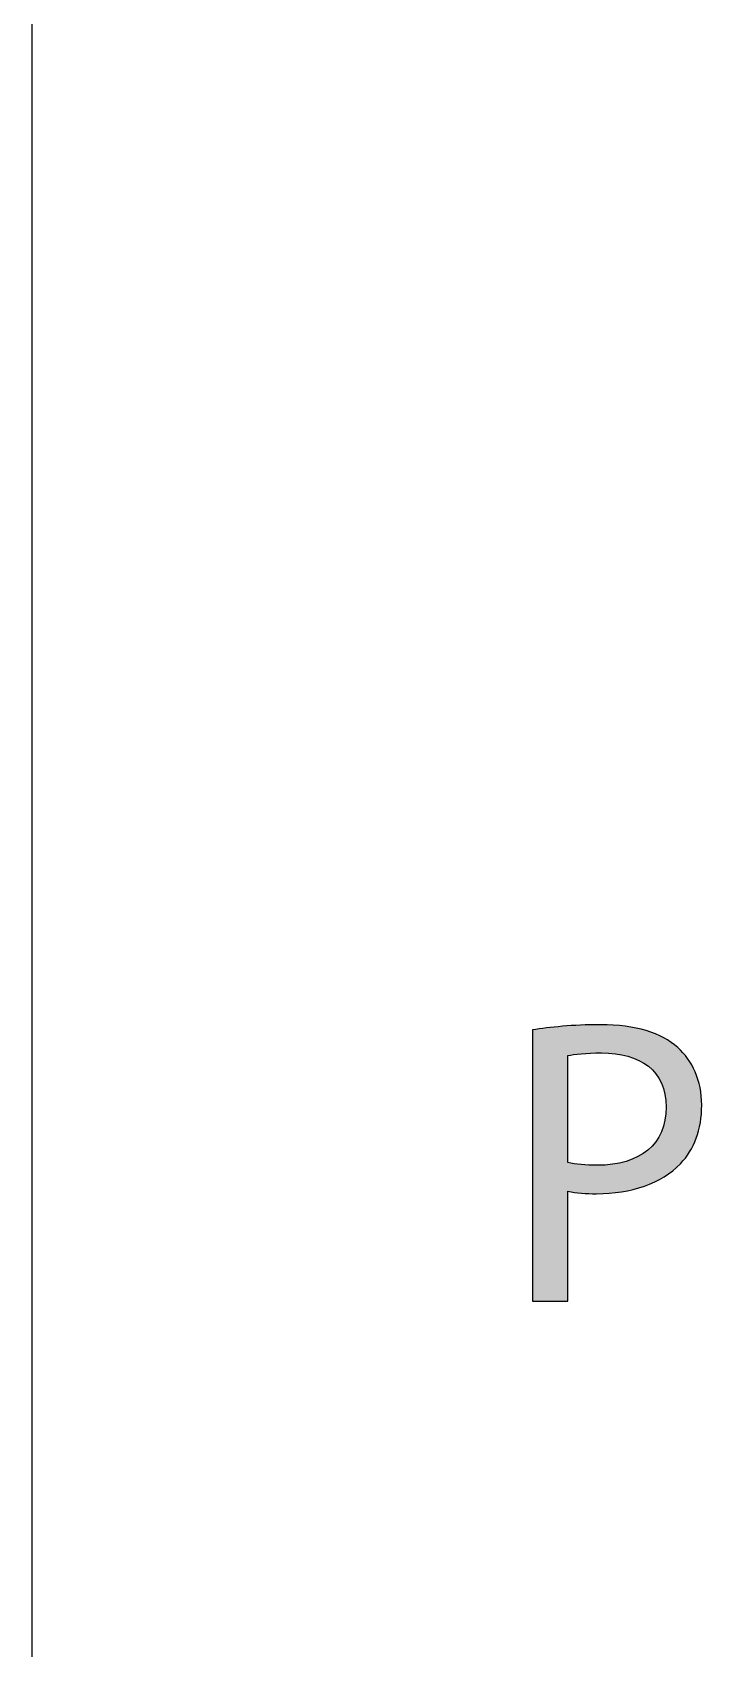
# Model space of a CAD drawing. Extents: x 0 to 360, y -268 to 0.
# Drawn here: x 227 to 231.63, y -234.41 to -223.21 of the extents above; entities that cross this region are included whole.
import ezdxf

# ---------------------------------------------------------------- set-up
doc = ezdxf.new("R2010")
doc.units = 0
doc.layers.add('LAYER_1', color=7, linetype='CONTINUOUS')

# ---------------------------------------------------------------- blocks, each defined once
blk = doc.blocks.new('*U470')
at = {"layer": 'LAYER_1', "color": 250}
for points in [[(230.709, -232), (230.67, -230.096), (230.709, -230.094)], [(230.749, -230.291), (230.709, -230.094), (230.749, -230.093)], [(230.752, -230.291), (230.749, -230.093), (230.752, -230.092)], [(230.8, -230.285), (230.752, -230.092), (230.8, -230.09)], [(230.801, -230.285), (230.8, -230.09), (230.801, -230.09)], [(230.802, -230.285), (230.801, -230.09), (230.802, -230.09)], [(230.907, -230.281), (230.802, -230.09), (230.907, -230.086)], [(230.913, -230.281), (230.907, -230.086), (230.913, -230.086)], [(230.935, -230.28), (230.913, -230.086), (230.935, -230.085)], [(230.941, -230.28), (230.941, -230.085), (230.967, -230.281)], [(230.967, -230.281), (230.967, -230.087), (231.018, -230.284)], [(231.018, -230.284), (231.018, -230.09), (231.037, -230.286)], [(231.037, -230.286), (231.037, -230.091), (231.067, -230.29)], [(231.067, -230.29), (231.067, -230.093), (231.08, -230.292)], [(231.08, -230.292), (231.08, -230.094), (231.082, -230.293)], [(231.082, -230.293), (231.082, -230.094), (231.105, -230.298)], [(231.105, -230.298), (231.105, -230.095), (231.112, -230.3)], [(230.67, -232), (230.464, -230.121), (230.67, -230.096)], [(231.112, -230.3), (231.112, -230.097), (231.124, -230.303)], [(231.124, -230.303), (231.124, -230.099), (231.155, -230.313)], [(231.155, -230.313), (231.155, -230.106), (231.164, -230.316)], [(231.164, -230.316), (231.164, -230.108), (231.194, -230.329)], [(231.194, -230.329), (231.194, -230.114), (231.201, -230.332)], [(231.201, -230.332), (231.201, -230.115), (231.23, -230.348)], [(231.23, -230.348), (231.23, -230.121), (231.235, -230.35)], [(231.235, -230.35), (231.235, -230.122), (231.238, -230.353)], [(231.238, -230.353), (231.238, -230.123), (231.251, -230.362)], [(231.251, -230.362), (231.251, -230.126), (231.262, -230.37)], [(231.262, -230.37), (231.262, -230.13), (231.266, -230.372)], [(231.266, -230.372), (231.266, -230.132), (231.291, -230.395)], [(231.291, -230.395), (231.291, -230.142), (231.294, -230.397)], [(231.294, -230.397), (231.294, -230.143), (231.309, -230.415)], [(231.309, -230.415), (231.309, -230.15), (231.317, -230.423)], [(231.317, -230.423), (231.317, -230.153), (231.318, -230.425)], [(231.318, -230.425), (231.318, -230.153), (231.339, -230.454)], [(231.339, -230.454), (231.339, -230.162), (231.339, -230.455)], [(231.339, -230.455), (231.339, -230.162), (231.357, -230.488)], [(231.357, -230.488), (231.357, -230.169), (231.357, -230.489)], [(231.357, -230.489), (231.357, -230.169), (231.371, -230.525)], [(231.371, -230.525), (231.371, -230.175), (231.371, -230.526)], [(231.371, -230.526), (231.371, -230.175), (231.372, -230.529)], [(231.372, -230.529), (231.372, -230.175), (231.375, -230.542)], [(231.375, -230.542), (231.375, -230.178), (231.381, -230.566)], [(231.381, -230.566), (231.381, -230.182), (231.381, -230.566)], [(231.381, -230.566), (231.381, -230.182), (231.387, -230.609)], [(231.387, -230.609), (231.387, -230.186), (231.387, -230.609)], [(231.387, -230.609), (231.387, -230.186), (231.389, -230.655)], [(231.389, -231.128), (231.387, -230.701), (231.389, -230.655)], [(231.381, -231.134), (231.375, -230.77), (231.381, -230.746)], [(231.387, -231.129), (231.381, -230.745), (231.387, -230.702)], [(231.381, -231.133), (231.381, -230.746), (231.381, -230.745)], [(231.387, -231.129), (231.387, -230.702), (231.387, -230.701)], [(231.339, -231.158), (231.318, -230.893), (231.339, -230.862)], [(231.357, -231.148), (231.339, -230.86), (231.357, -230.826)], [(231.339, -231.157), (231.339, -230.862), (231.339, -230.86)], [(231.371, -231.14), (231.357, -230.825), (231.371, -230.787)], [(231.357, -231.148), (231.357, -230.826), (231.357, -230.825)], [(231.372, -231.14), (231.371, -230.787), (231.372, -230.783)], [(231.371, -231.14), (231.371, -230.787), (231.371, -230.787)], [(231.375, -231.138), (231.372, -230.783), (231.375, -230.77)], [(231.23, -231.205), (231.201, -230.994), (231.23, -230.977)], [(231.235, -231.204), (231.23, -230.977), (231.235, -230.973)], [(231.238, -231.203), (231.235, -230.973), (231.238, -230.971)], [(231.251, -231.198), (231.238, -230.971), (231.251, -230.961)], [(231.262, -231.193), (231.251, -230.961), (231.262, -230.953)], [(231.266, -231.192), (231.262, -230.953), (231.266, -230.949)], [(231.291, -231.181), (231.266, -230.949), (231.291, -230.925)], [(231.294, -231.18), (231.291, -230.925), (231.294, -230.923)], [(231.309, -231.174), (231.294, -230.923), (231.309, -230.904)], [(231.317, -231.17), (231.309, -230.904), (231.317, -230.895)], [(231.318, -231.169), (231.317, -230.895), (231.318, -230.893)], [(230.709, -231.238), (230.709, -231.038), (230.749, -231.244)], [(230.749, -231.244), (230.749, -231.047), (230.752, -231.245)], [(230.752, -231.245), (230.752, -231.047), (230.8, -231.252)], [(230.8, -231.252), (230.8, -231.053), (230.801, -231.252)], [(230.801, -231.252), (230.801, -231.053), (230.802, -231.252)], [(230.802, -231.252), (230.802, -231.053), (230.907, -231.255)], [(230.935, -231.253), (230.913, -231.058), (230.935, -231.057)], [(230.941, -231.253), (230.935, -231.057), (230.941, -231.057)], [(230.967, -231.251), (230.941, -231.057), (230.967, -231.056)], [(231.018, -231.247), (230.967, -231.056), (231.018, -231.051)], [(231.037, -231.246), (231.018, -231.051), (231.037, -231.048)], [(231.067, -231.243), (231.037, -231.048), (231.067, -231.043)], [(231.08, -231.242), (231.067, -231.043), (231.08, -231.039)], [(231.082, -231.242), (231.08, -231.039), (231.082, -231.039)], [(231.105, -231.236), (231.082, -231.039), (231.105, -231.033)], [(231.112, -231.234), (231.105, -231.033), (231.112, -231.031)], [(231.124, -231.231), (231.112, -231.031), (231.124, -231.027)], [(231.155, -231.224), (231.124, -231.027), (231.155, -231.016)], [(231.164, -231.222), (231.155, -231.016), (231.164, -231.012)], [(231.194, -231.214), (231.164, -231.012), (231.194, -230.998)], [(231.201, -231.212), (231.194, -230.998), (231.201, -230.994)]]:
    blk.add_solid(points, dxfattribs=at)
at = {"layer": 'LAYER_1', "color": 250, "extrusion": (0, 0, -1)}
for points in [[(-230.709, -230.299), (-230.709, -230.094), (-230.749, -230.291)], [(-230.749, -230.291), (-230.749, -230.093), (-230.752, -230.291)], [(-230.752, -230.291), (-230.752, -230.092), (-230.8, -230.285)], [(-230.8, -230.285), (-230.8, -230.09), (-230.801, -230.285)], [(-230.801, -230.285), (-230.801, -230.09), (-230.802, -230.285)], [(-230.802, -230.285), (-230.802, -230.09), (-230.907, -230.281)], [(-230.907, -230.281), (-230.907, -230.086), (-230.913, -230.281)], [(-230.913, -230.281), (-230.913, -230.086), (-230.935, -230.28)], [(-230.935, -230.28), (-230.935, -230.085), (-230.941, -230.28)], [(-230.941, -230.28), (-230.935, -230.085), (-230.941, -230.085)], [(-230.967, -230.281), (-230.941, -230.085), (-230.967, -230.087)], [(-231.018, -230.284), (-230.967, -230.087), (-231.018, -230.09)], [(-231.037, -230.286), (-231.018, -230.09), (-231.037, -230.091)], [(-231.067, -230.29), (-231.037, -230.091), (-231.067, -230.093)], [(-231.08, -230.292), (-231.067, -230.093), (-231.08, -230.094)], [(-231.082, -230.293), (-231.08, -230.094), (-231.082, -230.094)], [(-231.105, -230.298), (-231.082, -230.094), (-231.105, -230.095)], [(-231.112, -230.3), (-231.105, -230.095), (-231.112, -230.097)], [(-230.464, -232), (-230.464, -230.121), (-230.67, -232)], [(-230.67, -232), (-230.67, -230.096), (-230.709, -232)], [(-231.124, -230.303), (-231.112, -230.097), (-231.124, -230.099)], [(-231.155, -230.313), (-231.124, -230.099), (-231.155, -230.106)], [(-231.164, -230.316), (-231.155, -230.106), (-231.164, -230.108)], [(-231.194, -230.329), (-231.164, -230.108), (-231.194, -230.114)], [(-231.201, -230.332), (-231.194, -230.114), (-231.201, -230.115)], [(-231.23, -230.348), (-231.201, -230.115), (-231.23, -230.121)], [(-231.235, -230.35), (-231.23, -230.121), (-231.235, -230.122)], [(-231.238, -230.353), (-231.235, -230.122), (-231.238, -230.123)], [(-231.251, -230.362), (-231.238, -230.123), (-231.251, -230.126)], [(-231.262, -230.37), (-231.251, -230.126), (-231.262, -230.13)], [(-231.266, -230.372), (-231.262, -230.13), (-231.266, -230.132)], [(-231.291, -230.395), (-231.266, -230.132), (-231.291, -230.142)], [(-231.294, -230.397), (-231.291, -230.142), (-231.294, -230.143)], [(-231.309, -230.415), (-231.294, -230.143), (-231.309, -230.15)], [(-231.317, -230.423), (-231.309, -230.15), (-231.317, -230.153)], [(-231.318, -230.425), (-231.317, -230.153), (-231.318, -230.153)], [(-231.339, -230.454), (-231.318, -230.153), (-231.339, -230.162)], [(-231.339, -230.455), (-231.339, -230.162), (-231.339, -230.162)], [(-231.357, -230.488), (-231.339, -230.162), (-231.357, -230.169)], [(-231.357, -230.489), (-231.357, -230.169), (-231.357, -230.169)], [(-231.371, -230.525), (-231.357, -230.169), (-231.371, -230.175)], [(-231.371, -230.526), (-231.371, -230.175), (-231.371, -230.175)], [(-231.372, -230.529), (-231.371, -230.175), (-231.372, -230.175)], [(-231.375, -230.542), (-231.372, -230.175), (-231.375, -230.178)], [(-231.381, -230.566), (-231.375, -230.178), (-231.381, -230.182)], [(-231.381, -230.566), (-231.381, -230.182), (-231.381, -230.182)], [(-231.387, -230.609), (-231.381, -230.182), (-231.387, -230.186)], [(-231.387, -230.609), (-231.387, -230.186), (-231.387, -230.186)], [(-231.389, -230.655), (-231.387, -230.186), (-231.389, -230.188)], [(-231.389, -231.128), (-231.389, -230.188), (-231.435, -231.095)], [(-231.435, -231.095), (-231.389, -230.188), (-231.435, -230.219)], [(-231.435, -231.095), (-231.435, -230.219), (-231.469, -231.064)], [(-231.469, -231.064), (-231.435, -230.219), (-231.469, -230.243)], [(-231.469, -231.064), (-231.469, -230.243), (-231.488, -231.047)], [(-231.488, -231.047), (-231.469, -230.243), (-231.488, -230.264)], [(-231.488, -231.047), (-231.488, -230.264), (-231.537, -230.984)], [(-231.537, -230.984), (-231.488, -230.264), (-231.537, -230.319)], [(-231.537, -230.984), (-231.537, -230.319), (-231.551, -230.966)], [(-231.551, -230.966), (-231.537, -230.319), (-231.551, -230.344)], [(-231.551, -230.966), (-231.551, -230.344), (-231.59, -230.887)], [(-231.59, -230.887), (-231.551, -230.344), (-231.59, -230.412)], [(-231.59, -230.887), (-231.59, -230.412), (-231.597, -230.871)], [(-231.597, -230.871), (-231.59, -230.412), (-231.597, -230.437)], [(-231.597, -230.871), (-231.597, -230.437), (-231.623, -230.771)], [(-231.623, -230.771), (-231.597, -230.437), (-231.623, -230.52)], [(-231.623, -230.771), (-231.623, -230.52), (-231.625, -230.763)], [(-231.625, -230.763), (-231.623, -230.52), (-231.625, -230.543)], [(-231.625, -230.763), (-231.625, -230.543), (-231.635, -230.641)], [(-231.381, -231.133), (-231.381, -230.745), (-231.387, -231.129)], [(-231.381, -231.134), (-231.381, -230.746), (-231.381, -231.133)], [(-231.387, -231.129), (-231.387, -230.701), (-231.389, -231.128)], [(-231.387, -231.129), (-231.387, -230.702), (-231.387, -231.129)], [(-231.339, -231.157), (-231.339, -230.86), (-231.357, -231.148)], [(-231.339, -231.158), (-231.339, -230.862), (-231.339, -231.157)], [(-231.357, -231.148), (-231.357, -230.825), (-231.371, -231.14)], [(-231.357, -231.148), (-231.357, -230.826), (-231.357, -231.148)], [(-231.371, -231.14), (-231.371, -230.787), (-231.371, -231.14)], [(-231.371, -231.14), (-231.371, -230.787), (-231.372, -231.14)], [(-231.372, -231.14), (-231.372, -230.783), (-231.375, -231.138)], [(-231.375, -231.138), (-231.375, -230.77), (-231.381, -231.134)], [(-231.23, -231.205), (-231.23, -230.977), (-231.235, -231.204)], [(-231.235, -231.204), (-231.235, -230.973), (-231.238, -231.203)], [(-231.238, -231.203), (-231.238, -230.971), (-231.251, -231.198)], [(-231.251, -231.198), (-231.251, -230.961), (-231.262, -231.193)], [(-231.262, -231.193), (-231.262, -230.953), (-231.266, -231.192)], [(-231.266, -231.192), (-231.266, -230.949), (-231.291, -231.181)], [(-231.291, -231.181), (-231.291, -230.925), (-231.294, -231.18)], [(-231.294, -231.18), (-231.294, -230.923), (-231.309, -231.174)], [(-231.309, -231.174), (-231.309, -230.904), (-231.317, -231.17)], [(-231.317, -231.17), (-231.317, -230.895), (-231.318, -231.169)], [(-231.318, -231.169), (-231.318, -230.893), (-231.339, -231.158)], [(-230.749, -231.244), (-230.709, -231.038), (-230.749, -231.047)], [(-230.752, -231.245), (-230.749, -231.047), (-230.752, -231.047)], [(-230.8, -231.252), (-230.752, -231.047), (-230.8, -231.053)], [(-230.801, -231.252), (-230.8, -231.053), (-230.801, -231.053)], [(-230.802, -231.252), (-230.801, -231.053), (-230.802, -231.053)], [(-230.907, -231.255), (-230.802, -231.053), (-230.907, -231.058)], [(-230.907, -231.255), (-230.907, -231.058), (-230.913, -231.255)], [(-230.913, -231.255), (-230.907, -231.058), (-230.913, -231.058)], [(-230.913, -231.255), (-230.913, -231.058), (-230.935, -231.253)], [(-230.935, -231.253), (-230.935, -231.057), (-230.941, -231.253)], [(-230.941, -231.253), (-230.941, -231.057), (-230.967, -231.251)], [(-230.967, -231.251), (-230.967, -231.056), (-231.018, -231.247)], [(-231.018, -231.247), (-231.018, -231.051), (-231.037, -231.246)], [(-231.037, -231.246), (-231.037, -231.048), (-231.067, -231.243)], [(-231.067, -231.243), (-231.067, -231.043), (-231.08, -231.242)], [(-231.08, -231.242), (-231.08, -231.039), (-231.082, -231.242)], [(-231.082, -231.242), (-231.082, -231.039), (-231.105, -231.236)], [(-231.105, -231.236), (-231.105, -231.033), (-231.112, -231.234)], [(-231.112, -231.234), (-231.112, -231.031), (-231.124, -231.231)], [(-231.124, -231.231), (-231.124, -231.027), (-231.155, -231.224)], [(-231.155, -231.224), (-231.155, -231.016), (-231.164, -231.222)], [(-231.164, -231.222), (-231.164, -231.012), (-231.194, -231.214)], [(-231.194, -231.214), (-231.194, -230.998), (-231.201, -231.212)], [(-231.201, -231.212), (-231.201, -230.994), (-231.23, -231.205)]]:
    blk.add_solid(points, dxfattribs=at)
blk = doc.blocks.new('BLOCK_57')
at = {"layer": 'LAYER_1'}
for points, knots in [([(230.464, -230.121), (230.583, -230.102), (230.738, -230.085), (230.935, -230.085), (231.178, -230.085), (231.356, -230.141), (231.469, -230.243), (231.57, -230.333), (231.635, -230.471), (231.635, -230.641), (231.635, -230.812), (231.584, -230.948), (231.488, -231.047), (231.356, -231.185), (231.147, -231.255), (230.907, -231.255), (230.834, -231.255), (230.766, -231.253), (230.709, -231.238), (230.709, -231.238), (230.709, -232), (230.709, -232), (230.709, -232), (230.464, -232), (230.464, -232), (230.464, -232), (230.464, -230.121), (230.464, -230.121)], [0, 0, 0, 0, 1, 1, 1, 2, 2, 2, 3, 3, 3, 4, 4, 4, 5, 5, 5, 6, 6, 6, 7, 7, 7, 8, 8, 8, 9, 9, 9, 9]), ([(230.709, -231.038), (230.763, -231.052), (230.831, -231.058), (230.913, -231.058), (231.209, -231.058), (231.389, -230.912), (231.389, -230.655), (231.389, -230.401), (231.209, -230.28), (230.941, -230.28), (230.834, -230.28), (230.752, -230.288), (230.709, -230.299), (230.709, -230.299), (230.709, -231.038), (230.709, -231.038)], [0, 0, 0, 0, 1, 1, 1, 2, 2, 2, 3, 3, 3, 4, 4, 4, 5, 5, 5, 5])]:
    blk.add_open_spline(points, degree=3, knots=knots, dxfattribs=at)
at = {"layer": 'LAYER_1', "color": 250}
blk.add_blockref('*U470', (0, 0), dxfattribs=at)
blk = doc.blocks.new('BLOCK_20')
at = {"layer": 'LAYER_1', "color": 250}
blk.add_lwpolyline([(227, -236.022), (227, -212.022)], dxfattribs=at)
at = {"layer": 'LAYER_1'}
blk.add_blockref('BLOCK_57', (0, 0), dxfattribs=at)
blk = doc.blocks.new('BLOCK_17')
at = {"layer": 'LAYER_1'}
blk.add_blockref('BLOCK_20', (0, 0), dxfattribs=at)

msp = doc.modelspace()

# ---------------------------------------------------------------- block references
at = {"layer": 'LAYER_1'}
msp.add_blockref('BLOCK_17', (0, 0), dxfattribs=at)

doc.saveas('drawing.dxf')
